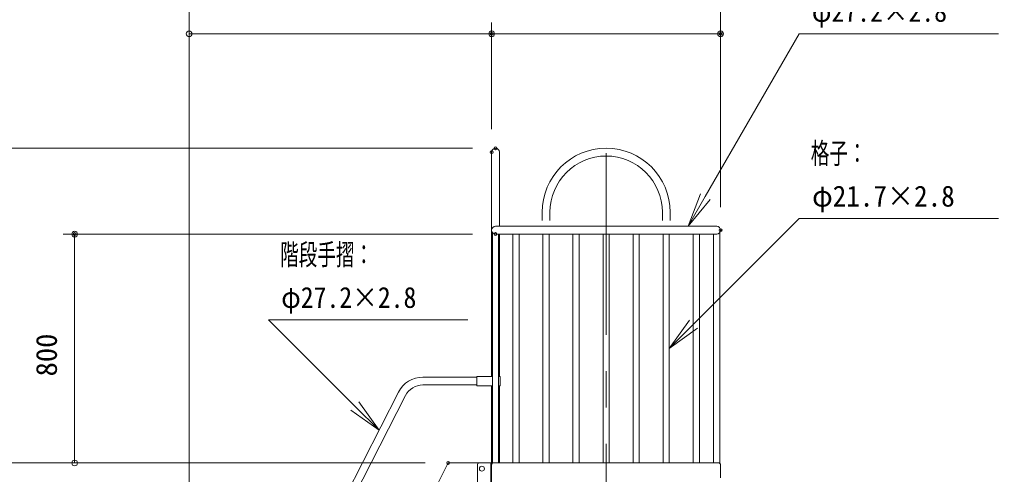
# Model space of a CAD drawing. Units: millimetres at full size, sheet at 1:20; details may follow other scales. Extents: x 10 to 16810, y -20 to 11900.
# Drawn here: x 7548 to 10969, y 5530 to 7120 of the extents above; entities that cross this region are included whole.
import ezdxf
from ezdxf.enums import TextEntityAlignment as Align

# ---------------------------------------------------------------- set-up
doc = ezdxf.new("R2010")
doc.units = ezdxf.units.MM
doc.header["$LTSCALE"] = 20
doc.header["$PDMODE"] = 32
doc.header["$PDSIZE"] = 10
doc.linetypes.add('USER1', pattern=[19.05, 12.7, -6.35])
doc.linetypes.add('USER3', pattern=[50.8, 31.75, -6.35, 6.35, -6.35])
doc.layers.add('LY_5', color=2, linetype='Continuous', lineweight=18)
doc.layers.add('LY_6', color=7, linetype='Continuous', lineweight=0)
doc.styles.add('ＭＳ ゴシック', font='')
doc.styles.get('ＭＳ ゴシック').set_extended_font_data('MS Gothic')

# ---------------------------------------------------------------- blocks, each defined once
blk = doc.blocks.new('-011-_DOTBLANK')
at = {"color": 7, "linetype": 'Continuous', "lineweight": 0}
blk.add_line((-0.5, 0), (-1, 0), dxfattribs=at)
blk.add_circle((0, 0), 0.5, dxfattribs=at)
blk = doc.blocks.new('-003-_U3')
at = {"color": 7, "linetype": 'Continuous', "lineweight": 0}
for p, q in [((-1, 0.1667), (0, 0)), ((0, 0), (-1, 0)), ((-1, -0.1667), (0, 0))]:
    blk.add_line(p, q, dxfattribs=at)

msp = doc.modelspace()

# ---------------------------------------------------------------- linework, layer by layer
at = {"layer": 'LY_5', "color": 7, "linetype": 'USER3', "lineweight": 0}
msp.add_line((9597.83, 2970.29), (9597.83, 6720.29), dxfattribs=at)
at = {"layer": 'LY_5', "color": 7, "lineweight": 0}
for p, q in [((9197.83, 6656.69), (9197.83, 5872.86)), ((9225.03, 6656.69), (9225.03, 6397.49)), ((9211.43, 6397.49), (9984.23, 6397.49)), ((9211.43, 6370.29), (9984.23, 6370.29)), ((9225.03, 6370.29), (9225.03, 5872.86)), ((9271.98, 6370.29), (9271.98, 5570.29)), ((9293.68, 6370.29), (9293.68, 5570.29)), ((9376.98, 6370.29), (9376.98, 5570.29)), ((9398.68, 6370.29), (9398.68, 5570.29)), ((9481.98, 6370.29), (9481.98, 5570.29)), ((9503.68, 6370.29), (9503.68, 5570.29)), ((9586.98, 6370.29), (9586.98, 5570.29)), ((9608.68, 6370.29), (9608.68, 5570.29)), ((9691.98, 6370.29), (9691.98, 5570.29)), ((9713.68, 6370.29), (9713.68, 5570.29)), ((9796.98, 6370.29), (9796.98, 5570.29)), ((9818.68, 6370.29), (9818.68, 5570.29)), ((9901.98, 6370.29), (9901.98, 5570.29)), ((9923.68, 6370.29), (9923.68, 5570.29)), ((9973.38, 6370.29), (9973.38, 5570.29)), ((9995.08, 6375.69), (9995.08, 5570.29)), ((8957.6, 5870.29), (9146.03, 5870.29)), ((8872.42, 5818.09), (8138.02, 4376.75)), ((9146.03, 5843.09), (8957.6, 5843.09)), ((9197.83, 5840.51), (9197.83, 5570.29)), ((9225.03, 5840.51), (9225.03, 5570.29)), ((8896.65, 5805.74), (8162.26, 4364.4)), ((9046.04, 5570.29), (8014.9, 3546.56)), ((9193.83, 5570.29), (9046.04, 5570.29)), ((9147.83, 5565.29), (9147.83, 5495.29)), ((9152.83, 5570.29), (9197.83, 5570.29)), ((9197.83, 5570.29), (9995.08, 5570.29)), ((9197.83, 5570.29), (9197.83, 5490.29)), ((9197.83, 5517.99), (9197.83, 5562.99)), ((9997.83, 5562.99), (9997.83, 5517.99))]:
    msp.add_line(p, q, dxfattribs=at)
at = {"layer": 'LY_5'}
for p, q in [((9374.23, 6417.49), (9374.23, 6446.69)), ((9401.43, 6417.49), (9401.43, 6446.69)), ((9794.23, 6417.49), (9794.23, 6446.69)), ((9821.43, 6417.49), (9821.43, 6446.69)), ((9200.58, 6375.69), (9200.58, 5570.29)), ((9222.28, 6370.29), (9222.28, 5570.29)), ((9200.58, 5872.86), (9146.03, 5872.86)), ((9146.03, 5840.51), (9146.03, 5872.86)), ((9222.28, 5872.86), (9227.61, 5872.86)), ((9227.61, 5872.86), (9227.61, 5840.51)), ((9146.03, 5840.51), (9200.58, 5840.51)), ((9222.28, 5840.51), (9227.61, 5840.51)), ((9197.83, 5570.29), (9197.83, 5562.99))]:
    msp.add_line(p, q, dxfattribs=at)
at = {"layer": 'LY_5', "color": 7, "linetype": 'USER1', "lineweight": 0}
msp.add_line((9194.63, 5570.29), (9194.63, 5490.29), dxfattribs=at)
at = {"layer": 'LY_5'}
msp.add_circle((9163.83, 5550.29), 8.65, dxfattribs=at)
at = {"layer": 'LY_5', "color": 7, "lineweight": 0}
for centre, radius, start, end in [((9211.43, 6656.69), 13.6, 0, 180), ((9211.43, 6383.89), 13.6, 90, 270), ((9984.23, 6383.89), 13.6, 270, 90), ((8957.6, 5774.69), 95.6, 90, 153), ((8957.6, 5774.69), 68.4, 90, 153), ((9152.83, 5565.29), 5, 90, 180), ((9205.13, 5562.99), 7.3, 90, 180), ((9990.53, 5562.99), 7.3, 0, 90)]:
    msp.add_arc(centre, radius, start, end, dxfattribs=at)
at = {"layer": 'LY_5'}
for radius in [223.6, 196.4]:
    msp.add_arc((9597.83, 6446.69), radius, 0, 180, dxfattribs=at)
at = {"layer": 'LY_6'}
for p, q in [((8140.7, 3950.29), (8140.7, 7410.29)), ((9997.83, 6463.89), (9997.83, 7410.29)), ((8140.7, 3950.29), (8140.7, 7110.29)), ((9197.83, 6736.69), (9197.83, 7110.29)), ((9197.83, 6736.69), (9197.83, 7110.29)), ((9997.83, 6463.89), (9997.83, 7110.29)), ((8140.7, 7070.29), (9197.83, 7070.29)), ((9197.83, 7070.29), (9997.83, 7070.29)), ((9944.39, 6501.41), (10272.83, 7070.29)), ((10272.83, 7070.29), (10312.83, 7070.29)), ((10312.83, 7070.29), (10968.65, 7070.29)), ((9131.43, 6670.29), (7400.7, 6670.29)), ((9903.54, 6055.14), (10272.83, 6424.43)), ((10272.83, 6424.43), (10312.83, 6424.43)), ((10312.83, 6424.43), (10968.65, 6424.43)), ((9131.43, 6370.29), (7700.7, 6370.29)), ((7740.7, 5570.29), (7740.7, 6370.29)), ((8719.47, 5769.29), (8418.47, 6070.29)), ((8418.47, 6070.29), (8458.47, 6070.29)), ((8458.47, 6070.29), (9114.29, 6070.29)), ((8966.04, 5570.29), (7400.7, 5570.29)), ((8966.04, 5570.29), (7400.7, 5570.29)), ((8966.04, 5570.29), (7700.7, 5570.29))]:
    msp.add_line(p, q, dxfattribs=at)
for p in [(9197.83, 7070.29), (9997.83, 7070.29), (9211.43, 6670.29), (9197.83, 6656.69), (9197.83, 6656.69), (7740.7, 6370.29), (9211.43, 6370.29), (9997.83, 6383.89), (9997.83, 6383.89), (9046.04, 5570.29), (9046.04, 5570.29), (9046.04, 5570.29)]:
    msp.add_point(p, dxfattribs=at)

# ---------------------------------------------------------------- block references
for name, p, xscale, yscale, rotation in [('-011-_DOTBLANK', (8140.7, 7070.29), 20, 20, 180), ('-011-_DOTBLANK', (9197.83, 7070.29), 20, 20, 180), ('-003-_U3', (9884.39, 6397.49), 120, 120, 240), ('-011-_DOTBLANK', (7740.7, 6370.29), 20, 20, 90), ('-003-_U3', (9818.68, 5970.29), 120, 120, 225), ('-003-_U3', (8804.32, 5684.44), 120, 120, 315), ('-011-_DOTBLANK', (7740.7, 5570.29), 20, 20, 270)]:
    msp.add_blockref(name, p, dxfattribs=dict(at, xscale=xscale, yscale=yscale, rotation=rotation))
at = {"layer": 'LY_6', "xscale": 20, "yscale": 20}
for p in [(9197.83, 7070.29), (9997.83, 7070.29)]:
    msp.add_blockref('-011-_DOTBLANK', p, dxfattribs=at)

# ---------------------------------------------------------------- texts
at = {"layer": 'LY_6', "style": 'ＭＳ ゴシック'}
for s, width, p in [('φ27.2×2.8', 0.9, (10316.92, 7090.29)), ('格子：', 0.65, (10313.02, 6594.43)), ('φ21.7×2.8', 0.95, (10317.57, 6444.43)), ('階段手摺：', 0.65, (8458.66, 6240.29)), ('φ27.2×2.8', 0.9, (8462.56, 6090.29))]:
    msp.add_text(s, height=73.31, dxfattribs=dict(at, width=width)).set_placement(p, align=Align.BOTTOM_LEFT)
msp.add_text('800', height=73.31, rotation=90, dxfattribs=at).set_placement((7700.7, 5872.81), align=Align.BOTTOM_LEFT)

doc.saveas('drawing.dxf')
